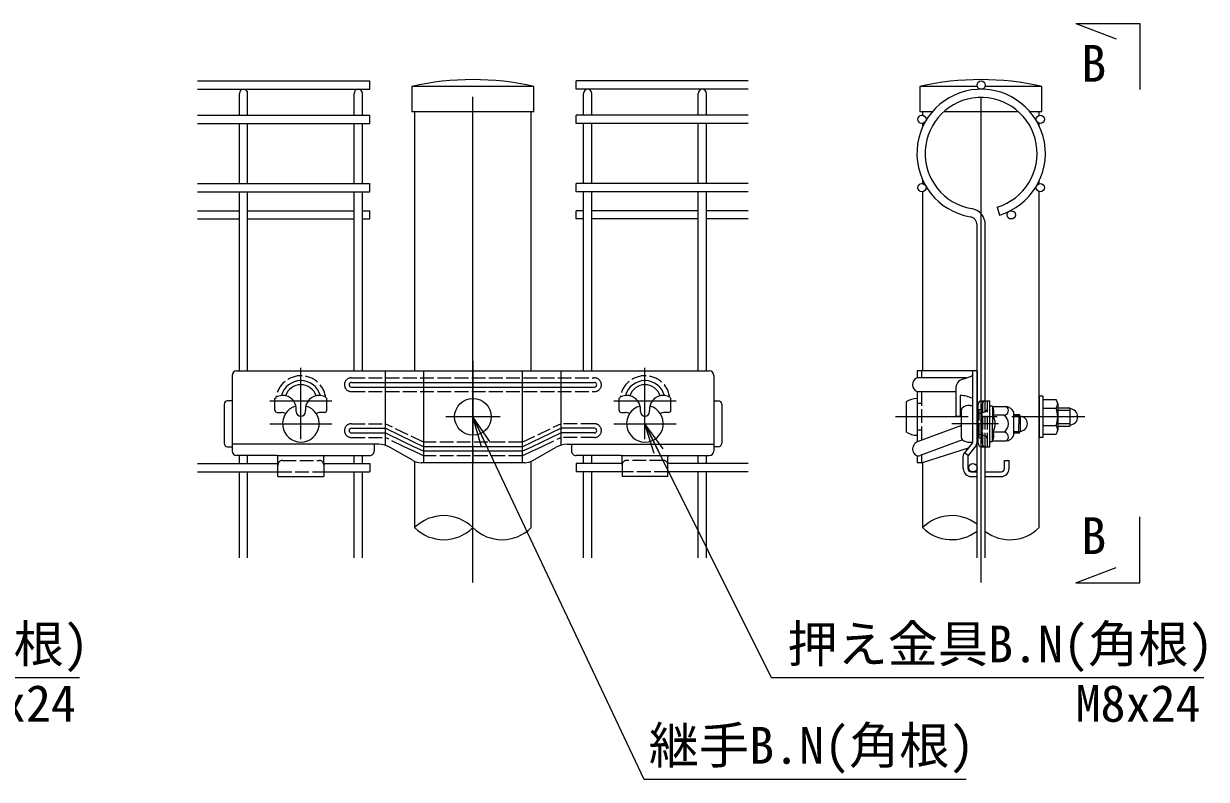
# Model space of a CAD drawing. Units: millimetres, scale not verified. Extents: x -4200 to 4200, y -2970 to 2970.
# Drawn here: x 1153 to 2700, y 683 to 1671 of the extents above; entities that cross this region are included whole.
import ezdxf
from ezdxf.enums import TextEntityAlignment as Align

# ---------------------------------------------------------------- set-up
doc = ezdxf.new("R2010")
doc.units = ezdxf.units.MM
doc.header["$LTSCALE"] = 20
doc.linetypes.add('DASHED', pattern=[7.5, 6, -1.5])
doc.linetypes.add('USER1', pattern=[50.8, 31.75, -6.35, 6.35, -6.35])
for name, color, linetype, lineweight in [('0-2_D-STR-DIM', 7, 'Continuous', 9), ('0-3_0', 7, 'Continuous', 9), ('0-6_D-STR1', 1, 'Continuous', 18), ('0-8_D-BMK', 2, 'USER1', 13), ('0-9_D-STR2', 7, 'Continuous', 9), ('0-B_D-STR3', 3, 'Continuous', 13), ('0-C_D-STR-TXT', 7, 'Continuous', 9)]:
    doc.layers.add(name, color=color, linetype=linetype, lineweight=lineweight)
doc.styles.add('ＭＳ ゴシック', font='')
doc.styles.get('ＭＳ ゴシック').set_extended_font_data('MS Gothic')

# ---------------------------------------------------------------- blocks, each defined once
blk = doc.blocks.new('U34')
at = {"layer": '0-8_D-BMK'}
for p, q in [((-1500, -195.8), (-1500, 426)), ((0, 485.9), (0, -485.9)), ((1500, -195.8), (1500, 426)), ((-1770.5, 140), (-1229.5, 140)), ((1229.5, 140), (1770.5, 140)), ((236.5, 0), (-236.5, 0)), ((-1770.5, -60), (-1229.5, -60)), ((1229.5, -60), (1770.5, -60))]:
    blk.add_line(p, q, dxfattribs=at)
at = {"layer": '0-B_D-STR3'}
for p, q in [((-2100, 360), (-2100, -297.3)), ((-2060, 400), (2060, 400)), ((-766.3, 400), (-766.3, -247)), ((-430, 400), (-430, -400)), ((430, 400), (430, -400)), ((766.3, 400), (766.3, -247)), ((2100, 360), (2100, -297.3)), ((-1060, 300), (1060, 300)), ((-1060, 260), (1060, 260)), ((-2169, 110), (-2169, -230)), ((-2100, 140), (-2139, 140)), ((-1726, 58), (-1726, 160)), ((-1274, 58), (-1274, 160)), ((1274, 58), (1274, 160)), ((1726, 58), (1726, 160)), ((2100, 140), (2139, 140)), ((2169, 110), (2169, -230)), ((-1706, 38), (-1670, 38)), ((-1540, 46), (-1540, 55.4)), ((-1460, 46), (-1460, 55.4)), ((-1294, 38), (-1330, 38)), ((1294, 38), (1330, 38)), ((1460, 46), (1460, 55.4)), ((1540, 46), (1540, 55.4)), ((1706, 38), (1670, 38)), ((-1060, -100), (-766.3, -100)), ((1060, -100), (766.3, -100)), ((-1060, -140), (-766.3, -140)), ((1060, -140), (766.3, -140)), ((-2139, -260), (-2100, -260)), ((-821.3, -239.3), (-2100, -239.3)), ((-860, -239.3), (-860, -297.3)), ((-522.5, -381.2), (-721.1, -266.2)), ((430, -260), (-430, -260)), ((430, -300), (-430, -300)), ((522.5, -381.2), (721.1, -266.2)), ((821.3, -239.3), (2100, -239.3)), ((860, -239.3), (860, -297.3)), ((2139, -260), (2100, -260)), ((-1710, -337.3), (-2060, -337.3)), ((-1300, -340), (-1700, -340)), ((-1700, -416.4), (-1700, -347.3)), ((-1300, -416.4), (-1300, -347.3)), ((-1290, -337.3), (-900, -337.3)), ((452.4, -400), (-452.4, -400)), ((1290, -337.3), (900, -337.3)), ((1700, -340), (1300, -340)), ((1300, -416.4), (1300, -347.3)), ((1700, -416.4), (1700, -347.3)), ((1710, -337.3), (2060, -337.3)), ((-1700, -520), (-1700, -416.4)), ((-1300, -416.4), (-1300, -520)), ((1300, -416.4), (1300, -520)), ((1700, -520), (1700, -416.4)), ((-1700, -520), (-1300, -520)), ((1700, -520), (1300, -520))]:
    blk.add_line(p, q, dxfattribs=at)
at = {"layer": '0-B_D-STR3', "linetype": 'DASHED'}
for p, q in [((-1060, 340), (1060, 340)), ((-1060, 220), (1060, 220)), ((-1060, -60), (-766.3, -60)), ((-430, -220), (-766.3, -60)), ((430, -220), (766.3, -60)), ((1060, -60), (766.3, -60)), ((-1060, -180), (-766.3, -180)), ((1060, -180), (766.3, -180)), ((430, -220), (-430, -220)), ((-1660, -380), (-1340, -380)), ((430, -340), (-430, -340)), ((1660, -380), (1340, -380)), ((-1700, -480), (-1300, -480)), ((1700, -480), (1300, -480))]:
    blk.add_line(p, q, dxfattribs=at)
at = {"layer": '0-B_D-STR3'}
for points in [[(-430, -260), (-514.1, -220), (-766.3, -100)], [(430, -260), (514.1, -220), (766.3, -100)], [(-430, -300), (-514.1, -260), (-598.2, -220), (-766.3, -140)], [(430, -300), (514.1, -260), (598.2, -220), (766.3, -140)]]:
    blk.add_lwpolyline(points, dxfattribs=at)
at = {"layer": '0-B_D-STR3', "linetype": 'DASHED'}
for points in [[(-430, -340), (-514.1, -300), (-598.2, -260), (-766.3, -180)], [(430, -340), (514.1, -300), (598.2, -260), (766.3, -180)]]:
    blk.add_lwpolyline(points, dxfattribs=at)
at = {"layer": '0-B_D-STR3'}
blk.add_circle((0, 0), 160, dxfattribs=at)
for centre, radius, start, end in [((-2060, 360), 40, 90, 180), ((-1500, 140), 176, 90, 164.83919), ((-1500, 140), 176, 15.16081, 90), ((1500, 140), 176, 90, 164.83919), ((1500, 140), 176, 15.16081, 90), ((2060, 360), 40, 0, 90), ((-1500, 140), 140, 90, 161.88318), ((-1500, 140), 140, 18.11682, 90), ((-1060, 280), 20, 90, 180), ((-1060, 280), 20, 180, 270), ((1060, 280), 20, 0, 90), ((1060, 280), 20, 270, 0), ((1500, 140), 140, 90, 161.88318), ((1500, 140), 140, 18.11682, 90), ((-2139, 110), 30, 90, 180), ((-1735.1, 177.8), 20, 297.00649, 344.38101), ((-1659.5, 66.5), 120, 94.96654, 117.99904), ((-1659.5, 66.5), 120, 77.27818, 94.96654), ((-1659.5, 66.5), 120, 354.69271, 77.27818), ((-1340.5, 66.5), 120, 102.72182, 185.30729), ((-1340.5, 66.5), 120, 85.03346, 102.72182), ((-1340.5, 66.5), 120, 62.00096, 85.03346), ((-1264.9, 177.8), 20, 195.61899, 242.99351), ((1264.9, 177.8), 20, 297.00649, 344.38101), ((1340.5, 66.5), 120, 94.96654, 117.99904), ((1340.5, 66.5), 120, 77.27818, 94.96654), ((1340.5, 66.5), 120, 354.69271, 77.27818), ((1659.5, 66.5), 120, 102.72182, 185.30729), ((1659.5, 66.5), 120, 85.03346, 102.72182), ((1659.5, 66.5), 120, 62.00096, 85.03346), ((1735.1, 177.8), 20, 195.61899, 242.99351), ((2139, 110), 30, 0, 90), ((-1706, 58), 20, 180, 270), ((-1670, -32), 70, 58.7873, 90), ((-1500, -60), 160, 105.48902, 74.51098), ((-1500, 46), 40, 180, 270), ((-1500, 46), 40, 270, 0), ((-1330, -32), 70, 90, 121.2127), ((-1294, 58), 20, 270, 0), ((1294, 58), 20, 180, 270), ((1330, -32), 70, 58.7873, 90), ((1500, -60), 160, 105.48902, 74.51098), ((1500, 46), 40, 180, 270), ((1500, 46), 40, 270, 0), ((1670, -32), 70, 90, 121.2127), ((1706, 58), 20, 270, 0), ((-1060, -120), 20, 90, 180), ((1060, -120), 20, 0, 90), ((-1060, -120), 20, 180, 270), ((1060, -120), 20, 270, 0), ((-2139, -230), 30, 180, 270), ((-2060, -297.3), 40, 180, 270), ((-900, -297.3), 40, 270, 0.00004), ((-821.3, -439.3), 200, 59.9273, 90.00002), ((821.3, -439.3), 200, 89.99998, 120.0727), ((900, -297.3), 40, 179.99996, 270), ((2060, -297.3), 40, 270, 0), ((2139, -230), 30, 270, 0), ((-1710, -347.3), 10, 0, 90), ((-1290, -347.3), 10, 90, 180), ((-452.4, -260), 140, 239.9273, 270), ((452.4, -260), 140, 270, 300.0727), ((1290, -347.3), 10, 0, 90), ((1710, -347.3), 10, 90, 180)]:
    blk.add_arc(centre, radius, start, end, dxfattribs=at)
at = {"layer": '0-B_D-STR3', "linetype": 'DASHED'}
for centre, radius, start, end in [((-1500, 140), 218.2, 90, 171.45333), ((-1500, 140), 218.2, 8.54667, 90), ((-1060, 280), 60, 90, 160.52878), ((1060, 280), 60, 19.47122, 90), ((1500, 140), 218.2, 90, 171.45333), ((1500, 140), 218.2, 8.54667, 90), ((-1060, 280), 60, 160.52878, 180), ((-1060, 280), 60, 180, 199.47122), ((-1060, 280), 60, 199.47122, 270), ((1060, 280), 60, 270, 340.52878), ((1060, 280), 60, 0, 19.47122), ((1060, 280), 60, 340.52878, 0), ((-1060, -120), 60, 160.52878, 180), ((-1060, -120), 60, 90, 160.52878), ((1060, -120), 60, 19.47122, 90), ((1060, -120), 60, 0, 19.47122), ((-1060, -120), 60, 180, 199.47122), ((-1060, -120), 60, 199.47122, 270), ((1060, -120), 60, 270, 340.52878), ((1060, -120), 60, 340.52878, 0), ((-1660, -420), 40, 90, 180), ((-1340, -420), 40, 0, 90), ((1340, -420), 40, 90, 180), ((1660, -420), 40, 0, 90)]:
    blk.add_arc(centre, radius, start, end, dxfattribs=at)
blk = doc.blocks.new('U37')
at = {"layer": '0-3_0', "linetype": 'DASHED'}
blk.add_arc((502, -120.7), 20, 178.09961, 180, dxfattribs=at)
at = {"layer": '0-8_D-BMK'}
for p, q in [((1461.1, 0), (-233.1, 0)), ((580.8, -60), (303.6, -60)), ((708.9, -60), (455.2, -60))]:
    blk.add_line(p, q, dxfattribs=at)
at = {"layer": '0-B_D-STR3'}
for p, q in [((428.3, 340), (0, 340)), ((397.1, 329.4), (475.2, 355.9)), ((482, 400), (482, -222.5)), ((522, 400), (522, -222.5)), ((-40, 281.5), (-40, 278.5)), ((0, 220), (336, 220)), ((0, 220), (0, -218.8)), ((336, 244.2), (336, 6)), ((-96, 130), (-96, -130)), ((0, 160), (0, -160)), ((376, 186), (376, 6)), ((532, -230), (532, 110)), ((562, 140), (634, 140)), ((566.2, -230), (566.2, 110)), ((634, -260), (634, 140)), ((1063.4, 180), (1063.4, -180)), ((1095.4, 180), (1063.4, 180)), ((1095.4, 150), (1095.4, -150)), ((1095.4, 150), (1211.4, 150)), ((1225.4, 115.6), (1225.4, -115.3)), ((336, 6), (376, 6)), ((386, -181.7), (386, 61.7)), ((462, 100), (482, 100)), ((482, 100), (482, -220)), ((634, 95), (650, 95)), ((656, 90), (655.8, 90.6)), ((656, 90), (656, 89)), ((656, 90), (758.7, 90)), ((756, 14.7), (661.9, 14.7)), ((758.7, 90), (776, 90)), ((842, -160), (842, 40)), ((842, 20), (886.4, 20)), ((842, 7.5), (896.3, 7.5)), ((886, 20), (886, -60)), ((897, 5), (897, -125)), ((1095.4, 75), (1211.4, 75)), ((1225.4, 80), (1330, 80)), ((1225.4, 58.4), (1330, 58.4)), ((1330, 80), (1330, -80)), ((386, -75.2), (8.6, -215.1)), ((886, -140), (886, -60)), ((1095.4, -75), (1211.4, -75)), ((1225.4, -58.4), (1330, -58.4)), ((1225.4, -80), (1330, -80)), ((396, -199.5), (26.9, -336.3)), ((756, -134.7), (662, -134.7)), ((842, -127.5), (896.3, -127.5)), ((842, -140), (886.4, -140)), ((1095.4, -150), (1211.4, -150)), ((-40, -278.5), (-40, -281.5)), ((47.3, -399), (447.4, -269.2)), ((479.8, -228.7), (413, -312.3)), ((511, -253.7), (444.2, -337.3)), ((462, -220), (482, -220)), ((562, -260), (634, -260)), ((634, -215), (650, -215)), ((656, -210), (655.8, -210.6)), ((656, -210), (656, -209)), ((656, -210), (758.7, -210)), ((758.7, -210), (776, -210)), ((0, -340), (0, -400)), ((0, -340), (6, -340)), ((41.1, -400), (0, -400)), ((402, -450), (402, -343.5)), ((444.2, -337.3), (413, -312.3)), ((442, -343.5), (442, -450)), ((762, -380), (802, -380)), ((762, -450), (762, -380)), ((802, -450), (802, -380)), ((472, -480), (522, -480)), ((594, -480), (732, -480)), ((472, -520), (522, -520)), ((594, -520), (732, -520))]:
    blk.add_line(p, q, dxfattribs=at)
at = {"layer": '0-B_D-STR3', "linetype": 'DASHED'}
for p, q in [((40, 340), (40, 400)), ((40, -203.4), (40, 220)), ((40, 115), (0, 115)), ((572, -260), (572, 140)), ((594, -260), (594, 140)), ((612, -260), (612, 140)), ((542, 63.2), (564.7, 69.5)), ((542, -183.2), (542, 63.2)), ((542, 30), (588.5, 42.9)), ((40, -115), (0, -115)), ((542, -150), (588.5, -162.9)), ((542, -183.2), (564.7, -189.5)), ((40, -400), (40, -331.4))]:
    blk.add_line(p, q, dxfattribs=at)
at = {"layer": '0-B_D-STR3'}
for points in [[(522, 400), (0, 400), (0, 340)], [(1095.4, 180), (1095.4, -180), (1063.4, -180)], [(656, 89), (656, 14.7), (656, -62.5)], [(656, -209), (656, -134.7), (656, -57.5)]]:
    blk.add_lwpolyline(points, dxfattribs=at)
for centre, radius, start, end in [((26, 279.3), 66, 113.19984, 178.09961), ((426, 244.2), 90, 108.75865, 180), ((472, 365.4), 10, 288.75865, 0), ((26, 280.7), 66, 181.90039, 246.80016), ((-1.7, -3.1), 163.1, 89.39572, 125.31233), ((373.3, -54), 240, 63.05987, 89.34724), ((562, 110), 30, 90, 180), ((596.2, 110), 30, 90, 180), ((1168.5, 112.5), 57, 318.83491, 41.16509), ((406, 61.7), 20, 132.00062, 180), ((454.4, 8), 92.3, 85.28232, 132.00062), ((650, 89), 6, 15, 90), ((588.7, 46.8), 80, 336.43051, 32.6931), ((520.4, -60.1), 160, 332.21994, 27.84722), ((755.8, 55.1), 40.4, 270.25178, 60.03679), ((705.7, -60), 90, 303.95198, 56.04802), ((767.3, 10), 80.5, 21.89022, 83.83229), ((886.4, 12), 8, 19.07193, 90), ((686, -57.3), 220, 16.44261, 19.07194), ((897, -60), 65, 270, 90), ((1017.5, 0), 207.9, 338.85295, 21.14705), ((1330, 0), 70, 270, 90), ((1168.4, -112.5), 57, 318.86505, 41.13495), ((-1.7, 3.1), 163.1, 234.68767, 270.60428), ((406, -181.7), 20, 180, 227.99938), ((454.4, -128), 92.3, 227.99938, 274.71768), ((588.7, -166.7), 80, 327.23796, 23.61911), ((755.7, -175.1), 40.4, 300.11903, 89.61333), ((767.3, -130), 80.5, 276.16771, 338.10978), ((886.4, -132), 8, 270, 340.92807), ((686, -62.7), 220, 340.92806, 343.55739), ((26, -280.7), 66, 137.68385, 178.09961), ((26, -279.3), 66, 181.90039, 246.80016), ((36.4, -290.1), 80, 110.32719, 137.68398), ((472, -222.5), 10, 321.34019, 0), ((472, -222.5), 50, 321.34019, 0), ((562, -230), 30, 180, 270), ((596.2, -230), 30, 180, 270), ((650, -209), 6, 270, 345), ((6, -280), 60, 270, 290.32719), ((41.1, -380), 20, 270, 287.98), ((452, -343.5), 50, 141.34019, 180), ((452, -343.5), 10, 141.34019, 180), ((472, -450), 70, 180, 270), ((472, -450), 30, 180, 270), ((732, -450), 30, 270, 0), ((732, -450), 70, 270, 0)]:
    blk.add_arc(centre, radius, start, end, dxfattribs=at)
at = {"layer": '0-B_D-STR3', "linetype": 'DASHED'}
for centre, radius, start, end in [((562, 79.1), 10, 285.49116, 0), ((580, 73.7), 32, 285.49116, 0), ((562, -199.1), 10, 0, 74.50884), ((580, -193.7), 32, 0, 74.50884)]:
    blk.add_arc(centre, radius, start, end, dxfattribs=at)
blk = doc.blocks.new('_Open')
at = {"layer": '0-3_0'}
blk.add_line((-20, 3.33), (0, 0), dxfattribs=at)
blk.add_lwpolyline([(-20, -3.33), (0, 0), (-20, 0)], dxfattribs=at)

msp = doc.modelspace()

# ---------------------------------------------------------------- linework, layer by layer
at = {"layer": '0-2_D-STR-DIM'}
for p, q in [((1380.75, 1095.93), (1485.75, 1095.93)), ((1380.75, 1085.13), (1485.75, 1085.13)), ((1545.75, 1095.93), (1605.75, 1095.93)), ((1545.75, 1085.13), (1605.75, 1085.13)), ((1605.75, 1095.93), (1605.75, 1085.13)), ((1875.75, 1095.93), (1875.75, 1085.13)), ((1935.75, 1095.93), (1875.75, 1095.93)), ((1935.75, 1085.13), (1875.75, 1085.13)), ((2100.75, 1095.93), (1995.75, 1095.93)), ((2100.75, 1085.13), (1995.75, 1085.13))]:
    msp.add_line(p, q, dxfattribs=at)
for centre, start, end in [((1702.65, 973.89), 45.18146, 134.81854), ((2366.86, 973.89), 52.24574, 134.81854), ((1702.65, 1050.57), 225.18146, 314.81854), ((1778.85, 1050.57), 225.18146, 314.81854), ((2366.86, 1050.57), 225.18146, 307.75426), ((2443.06, 1050.57), 233.29839, 314.81854)]:
    msp.add_arc(centre, 54.05, start, end, dxfattribs=at)
at = {"layer": '0-6_D-STR1'}
for p, q in [((1820.55, 1589.13), (1660.95, 1589.13)), ((1660.95, 1589.13), (1660.95, 1556.13)), ((1820.55, 1556.13), (1820.55, 1589.13)), ((2400.27, 1589.13), (2325.16, 1589.13)), ((2325.16, 1589.13), (2325.16, 1556.13)), ((2484.76, 1589.13), (2410.45, 1589.13)), ((2484.76, 1556.13), (2484.76, 1589.13)), ((1820.55, 1556.13), (1660.95, 1556.13)), ((1664.55, 1556.13), (1664.55, 1217.13)), ((1816.95, 1217.13), (1816.95, 1556.13)), ((2341.52, 1556.13), (2325.16, 1556.13)), ((2328.76, 1556.13), (2328.76, 1551.57)), ((2454.11, 1556.13), (2356.6, 1556.13)), ((2484.76, 1556.13), (2469.19, 1556.13)), ((2481.16, 1551.38), (2481.16, 1556.13)), ((2328.76, 1540.89), (2328.76, 1536.01)), ((2481.16, 1537.72), (2481.16, 1541.08)), ((2328.76, 1467.04), (2328.76, 1462.16)), ((2481.16, 1461.97), (2481.16, 1465.33)), ((2328.76, 1451.48), (2328.76, 1217.13)), ((2481.16, 1012.23), (2481.16, 1451.67)), ((1664.55, 1098.86), (1664.55, 1012.23)), ((1816.95, 1012.23), (1816.95, 1098.86)), ((2328.76, 1097.28), (2328.76, 1012.23))]:
    msp.add_line(p, q, dxfattribs=at)
for centre in [(1740.75, 1239.85), (2404.96, 1239.85)]:
    msp.add_arc(centre, 358.28, 77.13052, 102.86948, dxfattribs=at)
at = {"layer": '0-8_D-BMK'}
for p, q in [((1740.75, 940.54), (1740.75, 1625.13)), ((2405.36, 940.54), (2405.36, 1625.13))]:
    msp.add_line(p, q, dxfattribs=at)
at = {"layer": '0-9_D-STR2'}
for p, q in [((1380.75, 1596.32), (1605.75, 1596.32)), ((1605.75, 1585.52), (1605.75, 1596.32)), ((2100.75, 1596.32), (1875.75, 1596.32)), ((1875.75, 1585.52), (1875.75, 1596.32)), ((1380.75, 1585.52), (1605.75, 1585.52)), ((1435.35, 1551.62), (1435.35, 1580.12)), ((1446.15, 1551.62), (1446.15, 1580.12)), ((1585.35, 1551.62), (1585.35, 1580.12)), ((1596.15, 1551.62), (1596.15, 1580.12)), ((2100.75, 1585.52), (1875.75, 1585.52)), ((1885.35, 1551.62), (1885.35, 1580.12)), ((1896.15, 1551.62), (1896.15, 1580.12)), ((2035.35, 1551.62), (2035.35, 1580.12)), ((2046.15, 1551.62), (2046.15, 1580.12)), ((1380.75, 1551.62), (1605.75, 1551.62)), ((1605.75, 1540.82), (1605.75, 1551.62)), ((2100.75, 1551.62), (1875.75, 1551.62)), ((1875.75, 1540.82), (1875.75, 1551.62)), ((1380.75, 1540.82), (1605.75, 1540.82)), ((1435.35, 1462.22), (1435.35, 1540.82)), ((1446.15, 1462.22), (1446.15, 1540.82)), ((1585.35, 1462.22), (1585.35, 1540.82)), ((1596.15, 1462.22), (1596.15, 1540.82)), ((2100.75, 1540.82), (1875.75, 1540.82)), ((1885.35, 1462.22), (1885.35, 1540.82)), ((1896.15, 1462.22), (1896.15, 1540.82)), ((2035.35, 1462.22), (2035.35, 1540.82)), ((2046.15, 1462.22), (2046.15, 1540.82)), ((1380.75, 1462.22), (1605.75, 1462.22)), ((1605.75, 1451.42), (1605.75, 1462.22)), ((2100.75, 1462.22), (1875.75, 1462.22)), ((1875.75, 1451.42), (1875.75, 1462.22)), ((1380.75, 1451.42), (1605.75, 1451.42)), ((1435.35, 1217.13), (1435.35, 1451.42)), ((1446.15, 1217.13), (1446.15, 1451.42)), ((1585.35, 1217.13), (1585.35, 1451.42)), ((1596.15, 1217.13), (1596.15, 1451.42)), ((2100.75, 1451.42), (1875.75, 1451.42)), ((1885.35, 1217.13), (1885.35, 1451.42)), ((1896.15, 1217.13), (1896.15, 1451.42)), ((2035.35, 1217.13), (2035.35, 1451.42)), ((2046.15, 1217.13), (2046.15, 1451.42)), ((1380.75, 1426.65), (1435.35, 1426.65)), ((1446.15, 1426.65), (1585.35, 1426.65)), ((1596.15, 1426.65), (1605.75, 1426.65)), ((1605.75, 1415.85), (1605.75, 1426.65)), ((1885.35, 1426.65), (1875.75, 1426.65)), ((1875.75, 1415.85), (1875.75, 1426.65)), ((2035.35, 1426.65), (1896.15, 1426.65)), ((2100.75, 1426.65), (2046.15, 1426.65)), ((2426.28, 1431.37), (2429.36, 1421.02)), ((1380.75, 1415.85), (1435.35, 1415.85)), ((1446.15, 1415.85), (1585.35, 1415.85)), ((1596.15, 1415.85), (1605.75, 1415.85)), ((1885.35, 1415.85), (1875.75, 1415.85)), ((2035.35, 1415.85), (1896.15, 1415.85)), ((2100.75, 1415.85), (2046.15, 1415.85)), ((2399.96, 972.62), (2399.96, 1408.11)), ((2410.76, 1178.13), (2410.76, 1408.11)), ((2410.76, 972.62), (2410.76, 1118.13)), ((1435.35, 1095.93), (1435.35, 1106.54)), ((1446.15, 1095.93), (1446.15, 1106.54)), ((1585.35, 1095.93), (1585.35, 1106.54)), ((1596.15, 1095.93), (1596.15, 1106.54)), ((1885.35, 1095.93), (1885.35, 1106.54)), ((1896.15, 1095.93), (1896.15, 1106.54)), ((2035.35, 1095.93), (2035.35, 1106.54)), ((2046.15, 1095.93), (2046.15, 1106.54)), ((1435.35, 972.84), (1435.35, 1085.13)), ((1446.15, 972.84), (1446.15, 1085.13)), ((1585.35, 972.84), (1585.35, 1085.13)), ((1596.15, 972.84), (1596.15, 1085.13)), ((1885.35, 972.84), (1885.35, 1085.13)), ((1896.15, 972.84), (1896.15, 1085.13)), ((2035.35, 972.84), (2035.35, 1085.13)), ((2046.15, 972.84), (2046.15, 1085.13))]:
    msp.add_line(p, q, dxfattribs=at)
for centre in [(2405.36, 1590.92), (2327.94, 1546.22), (2482.78, 1546.22), (2327.94, 1456.82), (2482.78, 1456.82), (2444.71, 1421.25), (2394.56, 1090.53)]:
    msp.add_circle(centre, 5.4, dxfattribs=at)
for centre, radius, start, end in [((1440.75, 1580.12), 5.4, 0, 180), ((1590.75, 1580.12), 5.4, 0, 180), ((1890.75, 1580.12), 5.4, 0, 180), ((2040.75, 1580.12), 5.4, 0, 180), ((2405.36, 1501.52), 84, 286.60421, 260.16066), ((2405.36, 1501.52), 73.2, 286.60421, 260.16066), ((2389.16, 1408.11), 21.6, 0, 80.16066), ((2389.16, 1408.11), 10.8, 0, 80.16066)]:
    msp.add_arc(centre, radius, start, end, dxfattribs=at)
at = {"layer": '0-C_D-STR-TXT'}
for p, q in [((2529.39, 1671.28), (2581.79, 1651.47)), ((2529.39, 940.25), (2581.79, 960.06))]:
    msp.add_line(p, q, dxfattribs=at)
for points in [[(2529.39, 1671.28), (2612.95, 1671.28), (2612.95, 1584.97)], [(1226.05, 815.77), (660.64, 815.77), (495.9, 1146.34)], [(2385.57, 683.13), (1964.51, 683.13), (1741.6, 1155.32)], [(2696.79, 815.77), (2131.38, 815.77), (1966.64, 1146.34)], [(2529.39, 940.25), (2612.95, 940.25), (2612.95, 1026.57)]]:
    msp.add_lwpolyline(points, dxfattribs=at)

# ---------------------------------------------------------------- block references
at = {"layer": '0-2_D-STR-DIM', "xscale": 0.15, "yscale": 0.15}
for name, p in [('U34', (1740.75, 1157.13)), ('U37', (2321.66, 1157.13))]:
    msp.add_blockref(name, p, dxfattribs=at)
at = {"layer": '0-C_D-STR-TXT', "xscale": 2, "yscale": 2}
for p, rotation in [((1740.75, 1157.13), 115.27053), ((1965.75, 1148.13), 116.48843)]:
    msp.add_blockref('_Open', p, dxfattribs=dict(at, rotation=rotation))

# ---------------------------------------------------------------- texts
at = {"layer": '0-C_D-STR-TXT', "style": 'ＭＳ ゴシック'}
for s, p in [('B', (2536.26, 1580.9)), ('B', (2536.26, 963.3)), ('押え金具B.N(角根)', (681.22, 821.78)), ('押え金具B.N(角根)', (2151.96, 821.78)), ('M8x24', (1058.07, 744.04)), ('M8x24', (2528.8, 744.04)), ('継手B.N(角根)', (1970.68, 689.14))]:
    msp.add_text(s, height=48.09, dxfattribs=at).set_placement(p, align=Align.BOTTOM_LEFT)

doc.saveas('drawing.dxf')
